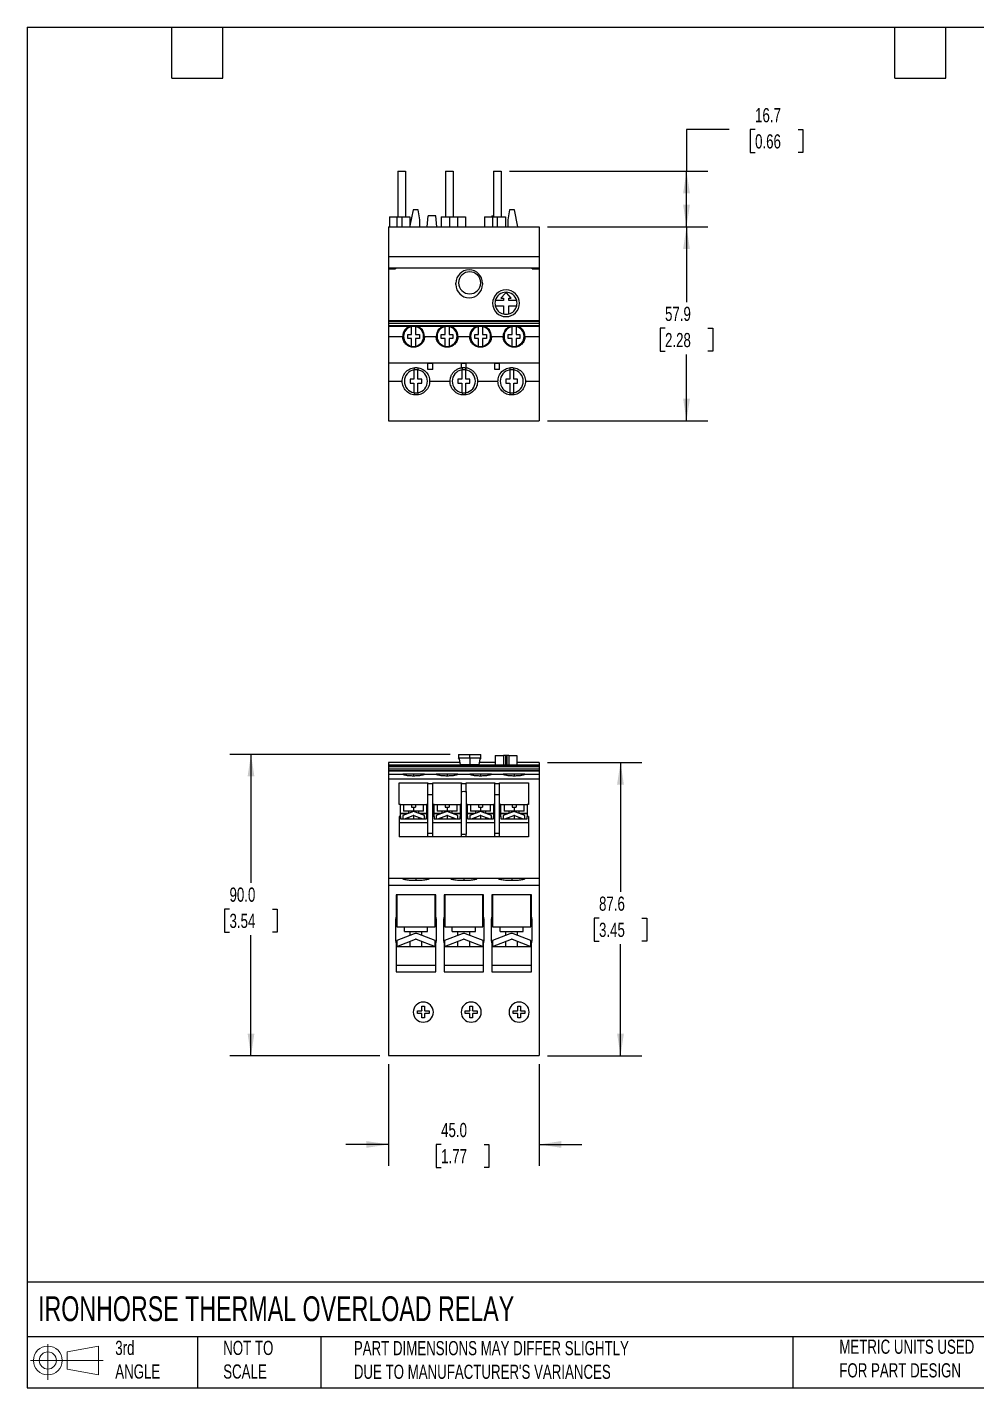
# Model space of a CAD drawing. Header units: millimetres. Extents: x 13 to 546, y 13 to 419.
# Drawn here: x 12.7 to 296.3, y 12.7 to 419.1 of the extents above; entities that cross this region are included whole.
import ezdxf

# ---------------------------------------------------------------- set-up
doc = ezdxf.new("R2010")
doc.units = ezdxf.units.MM
doc.header["$LTSCALE"] = 2
doc.linetypes.add('SLD-Solid', pattern=[0])
doc.layers.add('DIMENSIONS', color=140, linetype='SLD-Solid', lineweight=25)
doc.layers.add('TEXT', color=140, linetype='SLD-Solid', lineweight=25)
doc.layers.add('SLD-DEFPOINTS', color=7, linetype='Continuous')
doc.styles.add('SLDTEXTSTYLE0', font='TXT', dxfattribs={"width": 0.7})
doc.dimstyles.new('SLDDIMSTYLE0', dxfattribs={"dimtxt": 4.316016, "dimasz": 6.604, "dimexe": 0.18, "dimexo": 0.0625, "dimgap": 1.079004, "dimtad": 0, "dimtih": 1, "dimtoh": 1, "dimrnd": 1e-09, "dimzin": 12, "dimdsep": 46, "dimtxsty": 'SLDTEXTSTYLE0', "dimsah": 1, "dimcen": 0.09, "dimadec": 0, "dimazin": 3, "dimtfac": 1, "dimtofl": 0, "dimtmove": 0, "dimatfit": 3, "dimfxl": 1, "dimfrac": 2, "dimtolj": 1, "dimtzin": 12, "dimarcsym": 0})
doc.dimstyles.new('SLDDIMSTYLE1', dxfattribs={"dimtxt": 4.316016, "dimasz": 6.604, "dimexe": 0.18, "dimexo": 0.0625, "dimgap": 1.079004, "dimtad": 0, "dimtih": 1, "dimtoh": 1, "dimrnd": 1e-09, "dimzin": 4, "dimdsep": 46, "dimtxsty": 'SLDTEXTSTYLE0', "dimsah": 1, "dimcen": 0.09, "dimadec": 0, "dimazin": 1, "dimtfac": 1, "dimtofl": 0, "dimtmove": 0, "dimatfit": 3, "dimfxl": 1, "dimfrac": 2, "dimtolj": 1, "dimtzin": 12, "dimarcsym": 0})
doc.dimstyles.new('SLDDIMSTYLE2', dxfattribs={"dimtxt": 4.316016, "dimasz": 6.604, "dimexe": 0.18, "dimexo": 0.0625, "dimgap": 1.079004, "dimtad": 0, "dimtih": 1, "dimtoh": 1, "dimrnd": 1e-09, "dimzin": 4, "dimdsep": 46, "dimtxsty": 'SLDTEXTSTYLE0', "dimsah": 1, "dimcen": 0.09, "dimadec": 0, "dimazin": 1, "dimtfac": 1, "dimtmove": 0, "dimatfit": 3, "dimfxl": 1, "dimfrac": 2, "dimtolj": 1, "dimtzin": 12, "dimarcsym": 0})

# ---------------------------------------------------------------- blocks, each defined once
blk = doc.blocks.new('Block11')
at = {"color": 7, "linetype": 'SLD-Solid', "lineweight": 18}
for p, q in [((5.18, 10.62), (5.18, 0)), ((10.96, 8.33), (20.35, 10.06)), ((10.96, 3.19), (10.96, 8.33)), ((20.35, 10.06), (20.35, 1.46)), ((0, 5.76), (21.75, 5.76)), ((10.96, 3.19), (20.35, 1.46))]:
    blk.add_line(p, q, dxfattribs=at)
for radius in [4.3, 2.57]:
    blk.add_circle((5.18, 5.76), radius, dxfattribs=at)
blk = doc.blocks.new('Block12')
at = {"layer": 'SLD-DEFPOINTS'}
blk.add_blockref('Block11', (0, 0), dxfattribs=at)
blk = doc.blocks.new('_D')
at = {"layer": 'DIMENSIONS'}
for p, q in [((168.11, 199.5), (196.21, 199.5)), ((189.86, 199.5), (189.86, 160.83)), ((183.45, 153), (182, 153)), ((182, 153), (182, 146.14)), ((196.27, 153), (197.72, 153)), ((197.72, 153), (197.72, 146.14)), ((182, 146.14), (183.45, 146.14)), ((189.86, 111.9), (189.86, 145.17)), ((197.72, 146.14), (196.27, 146.14)), ((168.11, 111.9), (196.21, 111.9))]:
    blk.add_line(p, q, dxfattribs=at)
for points in [[(189.86, 199.5), (188.84, 192.9), (190.88, 192.9)], [(189.86, 111.9), (190.88, 118.51), (188.84, 118.51)]]:
    blk.add_solid(points, dxfattribs=at)
at = {"layer": 'DIMENSIONS', "char_height": 4.233, "attachment_point": 1, "style": 'SLDTEXTSTYLE0'}
for s, insert in [('87.6', (183.45, 159.42)), ('3.45', (183.45, 151.6))]:
    blk.add_mtext(s, dxfattribs=dict(at, insert=insert))
blk = doc.blocks.new('_D_1')
at = {"layer": 'DIMENSIONS'}
for p, q in [((138.98, 201.9), (73.17, 201.9)), ((79.52, 201.9), (79.52, 163.52)), ((73.11, 155.7), (71.66, 155.7)), ((71.66, 155.7), (71.66, 148.84)), ((85.94, 155.7), (87.38, 155.7)), ((87.38, 155.7), (87.38, 148.84)), ((71.66, 148.84), (73.11, 148.84)), ((79.52, 111.9), (79.52, 147.87)), ((87.38, 148.84), (85.94, 148.84)), ((118.03, 111.9), (73.17, 111.9))]:
    blk.add_line(p, q, dxfattribs=at)
for points in [[(79.52, 201.9), (78.51, 195.3), (80.54, 195.3)], [(79.52, 111.9), (80.54, 118.51), (78.51, 118.51)]]:
    blk.add_solid(points, dxfattribs=at)
at = {"layer": 'DIMENSIONS', "char_height": 4.233, "attachment_point": 1, "style": 'SLDTEXTSTYLE0'}
for s, insert in [('90.0', (73.11, 162.12)), ('3.54', (73.11, 154.29))]:
    blk.add_mtext(s, dxfattribs=dict(at, insert=insert))
blk = doc.blocks.new('_D_2')
at = {"layer": 'DIMENSIONS'}
for p, q in [((120.57, 109.36), (120.57, 79.03)), ((165.57, 109.36), (165.57, 79.03)), ((120.57, 85.38), (107.87, 85.38)), ((136.3, 85.38), (134.85, 85.38)), ((134.85, 85.38), (134.85, 78.52)), ((149.13, 85.38), (150.58, 85.38)), ((150.58, 85.38), (150.58, 78.52)), ((165.57, 85.38), (178.27, 85.38)), ((134.85, 78.52), (136.3, 78.52)), ((150.58, 78.52), (149.13, 78.52))]:
    blk.add_line(p, q, dxfattribs=at)
for points in [[(120.57, 85.38), (113.97, 86.4), (113.97, 84.37)], [(165.57, 85.38), (172.18, 84.37), (172.18, 86.4)]]:
    blk.add_solid(points, dxfattribs=at)
at = {"layer": 'DIMENSIONS', "char_height": 4.233, "attachment_point": 1, "style": 'SLDTEXTSTYLE0'}
for s, insert in [('45.0', (136.3, 91.81)), ('1.77', (136.3, 83.98))]:
    blk.add_mtext(s, dxfattribs=dict(at, insert=insert))
blk = doc.blocks.new('_D_6')
at = {"layer": 'DIMENSIONS'}
for p, q in [((168.11, 359.45), (215.92, 359.45)), ((209.57, 359.45), (209.57, 337)), ((203.16, 329.17), (201.71, 329.17)), ((201.71, 329.17), (201.71, 322.31)), ((215.99, 329.17), (217.44, 329.17)), ((217.44, 329.17), (217.44, 322.31)), ((201.71, 322.31), (203.16, 322.31)), ((209.57, 301.55), (209.57, 321.35)), ((217.44, 322.31), (215.99, 322.31)), ((168.11, 301.55), (215.92, 301.55))]:
    blk.add_line(p, q, dxfattribs=at)
for points in [[(209.57, 359.45), (208.56, 352.84), (210.59, 352.84)], [(209.57, 301.55), (210.59, 308.15), (208.56, 308.15)]]:
    blk.add_solid(points, dxfattribs=at)
at = {"layer": 'DIMENSIONS', "char_height": 4.233, "attachment_point": 1, "style": 'SLDTEXTSTYLE0'}
for s, insert in [('57.9', (203.16, 335.6)), ('2.28', (203.16, 327.77))]:
    blk.add_mtext(s, dxfattribs=dict(at, insert=insert))
blk = doc.blocks.new('_D_7')
at = {"layer": 'DIMENSIONS'}
for p, q in [((222.27, 388.51), (209.57, 388.51)), ((209.57, 388.51), (209.57, 376.1)), ((230.05, 388.51), (228.6, 388.51)), ((228.6, 388.51), (228.6, 381.65)), ((242.88, 388.51), (244.33, 388.51)), ((244.33, 388.51), (244.33, 381.65)), ((228.6, 381.65), (230.05, 381.65)), ((244.33, 381.65), (242.88, 381.65)), ((156.76, 376.1), (215.92, 376.1)), ((209.57, 359.45), (209.57, 376.1)), ((168.11, 359.45), (215.92, 359.45))]:
    blk.add_line(p, q, dxfattribs=at)
for points in [[(209.57, 376.1), (208.56, 369.49), (210.59, 369.49)], [(209.57, 359.45), (210.59, 366.05), (208.56, 366.05)]]:
    blk.add_solid(points, dxfattribs=at)
at = {"layer": 'DIMENSIONS', "char_height": 4.233, "attachment_point": 1, "style": 'SLDTEXTSTYLE0'}
for s, insert in [('16.7', (230.05, 394.94)), ('0.66', (230.05, 387.11))]:
    blk.add_mtext(s, dxfattribs=dict(at, insert=insert))

msp = doc.modelspace()

# ---------------------------------------------------------------- linework, layer by layer
for p, q in [((123.325, 376.098), (123.325, 362.448)), ((123.325, 376.098), (125.625, 376.098)), ((125.625, 376.098), (125.625, 362.448)), ((137.625, 376.098), (137.625, 362.448)), ((137.625, 376.098), (139.925, 376.098)), ((139.925, 376.098), (139.925, 362.448)), ((151.925, 376.098), (151.925, 362.448)), ((151.925, 376.098), (154.225, 376.098)), ((154.225, 376.098), (154.225, 362.448)), ((120.875, 362.448), (120.875, 359.448)), ((120.875, 362.448), (123.025, 362.448)), ((123.025, 362.448), (124.525, 362.448)), ((123.025, 362.448), (123.025, 359.448)), ((124.525, 362.448), (126.975, 362.448)), ((124.525, 362.448), (124.525, 359.448)), ((127.975, 364.548), (126.975, 359.748)), ((126.975, 362.448), (126.975, 359.448)), ((129.445, 364.548), (127.975, 364.548)), ((129.975, 361.548), (129.445, 364.548)), ((132.094, 359.448), (132.475, 362.748)), ((134.675, 362.748), (132.475, 362.748)), ((135.055, 359.448), (134.675, 362.748)), ((136.325, 362.448), (136.325, 359.448)), ((136.325, 362.448), (138.775, 362.448)), ((138.775, 362.448), (141.175, 362.448)), ((138.775, 362.448), (138.775, 359.448)), ((141.175, 362.448), (143.625, 362.448)), ((141.175, 362.448), (141.175, 359.448)), ((143.625, 362.448), (143.625, 359.448)), ((149.225, 362.448), (149.225, 359.448)), ((149.225, 362.448), (151.675, 362.448)), ((151.475, 362.748), (151.44, 362.448)), ((151.475, 362.748), (151.925, 362.748)), ((151.675, 362.448), (153.075, 362.448)), ((151.675, 362.448), (151.675, 359.448)), ((153.075, 362.448), (155.525, 362.448)), ((153.075, 362.448), (153.075, 359.448)), ((155.525, 362.448), (155.525, 359.448)), ((156.675, 364.548), (156.175, 361.548)), ((158.175, 364.548), (156.675, 364.548)), ((159.237, 359.448), (158.175, 364.548)), ((120.575, 359.448), (165.575, 359.448)), ((120.575, 359.448), (120.575, 350.64)), ((129.975, 359.448), (129.975, 361.548)), ((156.175, 361.548), (156.175, 359.448)), ((165.575, 359.448), (165.575, 350.64)), ((120.575, 350.64), (165.575, 350.64)), ((120.575, 350.64), (120.575, 347.198)), ((165.575, 350.64), (165.575, 347.198)), ((120.575, 347.198), (122.675, 347.198)), ((120.575, 347.198), (120.575, 346.948)), ((120.575, 346.948), (122.675, 346.948)), ((120.575, 346.948), (120.575, 331.45)), ((122.675, 347.271), (163.475, 347.271)), ((122.675, 347.271), (122.675, 346.948)), ((163.475, 346.948), (163.475, 347.271)), ((163.475, 347.198), (165.575, 347.198)), ((163.475, 346.948), (165.575, 346.948)), ((165.575, 347.198), (165.575, 346.948)), ((165.575, 346.948), (165.575, 331.45)), ((140.675, 342.248), (140.675, 342.648)), ((148.675, 342.648), (148.675, 342.248)), ((154.875, 337.448), (152.473, 337.448)), ((155.475, 339.648), (154.175, 338.148)), ((154.175, 338.148), (154.875, 338.148)), ((154.875, 338.148), (154.875, 337.448)), ((155.875, 339.648), (155.475, 339.648)), ((157.175, 338.148), (155.875, 339.648)), ((156.475, 337.448), (156.475, 338.148)), ((156.475, 338.148), (157.175, 338.148)), ((158.876, 337.448), (156.475, 337.448)), ((152.473, 335.848), (154.875, 335.848)), ((154.875, 335.848), (154.875, 333.447)), ((156.475, 335.848), (158.876, 335.848)), ((156.475, 333.447), (156.475, 335.848)), ((120.575, 331.45), (165.575, 331.45)), ((120.575, 331.45), (120.575, 331.3)), ((120.575, 331.3), (165.575, 331.3)), ((120.575, 331.3), (120.575, 330.698)), ((120.575, 330.698), (165.575, 330.698)), ((120.575, 330.698), (120.575, 330.015)), ((120.575, 330.015), (165.575, 330.015)), ((120.575, 330.015), (120.575, 329.915)), ((120.575, 329.915), (165.575, 329.915)), ((120.575, 329.915), (120.575, 329.848)), ((120.575, 329.848), (165.575, 329.848)), ((120.575, 329.848), (120.575, 326.748)), ((127.475, 327.348), (127.475, 329.688)), ((127.517, 329.848), (127.517, 329.696)), ((128.632, 329.848), (128.632, 329.696)), ((128.675, 329.688), (128.675, 327.348)), ((137.475, 327.348), (137.475, 329.688)), ((137.517, 329.848), (137.517, 329.696)), ((138.632, 329.848), (138.632, 329.696)), ((138.675, 329.688), (138.675, 327.348)), ((147.475, 327.348), (147.475, 329.688)), ((147.517, 329.848), (147.517, 329.696)), ((148.632, 329.848), (148.632, 329.696)), ((148.675, 329.688), (148.675, 327.348)), ((157.475, 327.348), (157.475, 329.688)), ((157.517, 329.848), (157.517, 329.696)), ((158.632, 329.848), (158.632, 329.696)), ((158.675, 329.688), (158.675, 327.348)), ((165.575, 331.45), (165.575, 331.3)), ((165.575, 331.3), (165.575, 330.698)), ((165.575, 330.698), (165.575, 330.015)), ((165.575, 330.015), (165.575, 329.915)), ((165.575, 329.915), (165.575, 329.848)), ((165.575, 329.848), (165.575, 326.748)), ((120.575, 326.748), (124.825, 326.748)), ((120.575, 326.748), (120.575, 318.848)), ((126.325, 326.148), (126.325, 327.348)), ((126.325, 327.348), (127.475, 327.348)), ((127.475, 326.148), (126.325, 326.148)), ((127.475, 323.809), (127.475, 326.148)), ((128.675, 327.348), (129.825, 327.348)), ((128.675, 326.148), (128.675, 323.809)), ((129.825, 326.148), (128.675, 326.148)), ((129.825, 327.348), (129.825, 326.148)), ((131.325, 326.748), (134.825, 326.748)), ((136.325, 326.148), (136.325, 327.348)), ((136.325, 327.348), (137.475, 327.348)), ((137.475, 326.148), (136.325, 326.148)), ((137.475, 323.809), (137.475, 326.148)), ((138.675, 327.348), (139.825, 327.348)), ((138.675, 326.148), (138.675, 323.809)), ((139.825, 326.148), (138.675, 326.148)), ((139.825, 327.348), (139.825, 326.148)), ((141.325, 326.748), (144.825, 326.748)), ((146.325, 326.148), (146.325, 327.348)), ((146.325, 327.348), (147.475, 327.348)), ((147.475, 326.148), (146.325, 326.148)), ((147.475, 323.809), (147.475, 326.148)), ((148.675, 327.348), (149.825, 327.348)), ((148.675, 326.148), (148.675, 323.809)), ((149.825, 326.148), (148.675, 326.148)), ((149.825, 327.348), (149.825, 326.148)), ((151.325, 326.748), (154.825, 326.748)), ((156.325, 326.148), (156.325, 327.348)), ((156.325, 327.348), (157.475, 327.348)), ((157.475, 326.148), (156.325, 326.148)), ((157.475, 323.809), (157.475, 326.148)), ((158.675, 327.348), (159.825, 327.348)), ((158.675, 326.148), (158.675, 323.809)), ((159.825, 326.148), (158.675, 326.148)), ((159.825, 327.348), (159.825, 326.148)), ((161.325, 326.748), (165.575, 326.748)), ((165.575, 326.748), (165.575, 318.848)), ((127.517, 323.801), (127.517, 323.576)), ((128.632, 323.801), (128.632, 323.559)), ((137.517, 323.801), (137.517, 323.576)), ((138.632, 323.801), (138.632, 323.559)), ((147.517, 323.801), (147.517, 323.576)), ((148.632, 323.801), (148.632, 323.559)), ((157.517, 323.801), (157.517, 323.576)), ((158.632, 323.801), (158.632, 323.559)), ((120.575, 318.848), (165.575, 318.848)), ((120.575, 318.848), (120.575, 313.348)), ((128.239, 317.39), (128.239, 316.757)), ((129.311, 317.393), (129.311, 316.757)), ((132.375, 318.682), (132.375, 318.848)), ((133.775, 318.682), (132.375, 318.682)), ((132.375, 316.848), (132.375, 318.682)), ((133.775, 318.682), (133.775, 318.848)), ((133.775, 316.848), (133.775, 318.682)), ((142.375, 318.682), (142.375, 318.848)), ((143.775, 318.682), (142.375, 318.682)), ((142.375, 317.388), (142.375, 318.682)), ((142.539, 317.39), (142.539, 316.757)), ((143.611, 317.393), (143.611, 316.757)), ((143.775, 318.682), (143.775, 318.848)), ((143.775, 317.388), (143.775, 318.682)), ((152.375, 318.682), (152.375, 318.848)), ((153.775, 318.682), (152.375, 318.682)), ((152.375, 316.848), (152.375, 318.682)), ((153.775, 318.682), (153.775, 318.848)), ((153.775, 316.848), (153.775, 318.682)), ((156.839, 317.39), (156.839, 316.757)), ((157.911, 317.393), (157.911, 316.757)), ((165.575, 318.848), (165.575, 313.348)), ((120.575, 313.348), (124.675, 313.348)), ((120.575, 313.348), (120.575, 301.548)), ((128.175, 313.948), (127.025, 313.948)), ((127.025, 313.948), (127.025, 312.748)), ((128.175, 316.746), (128.175, 313.948)), ((129.375, 313.948), (129.375, 316.746)), ((130.525, 313.948), (129.375, 313.948)), ((130.525, 312.748), (130.525, 313.948)), ((133.775, 316.848), (132.375, 316.848)), ((132.875, 313.348), (138.975, 313.348)), ((142.475, 313.948), (141.325, 313.948)), ((141.325, 313.948), (141.325, 312.748)), ((142.475, 316.746), (142.475, 313.948)), ((143.675, 313.948), (143.675, 316.746)), ((144.825, 313.948), (143.675, 313.948)), ((144.825, 312.748), (144.825, 313.948)), ((147.175, 313.348), (153.275, 313.348)), ((153.775, 316.848), (152.375, 316.848)), ((156.775, 313.948), (155.625, 313.948)), ((155.625, 313.948), (155.625, 312.748)), ((156.775, 316.746), (156.775, 313.948)), ((157.975, 313.948), (157.975, 316.746)), ((159.125, 313.948), (157.975, 313.948)), ((159.125, 312.748), (159.125, 313.948)), ((161.475, 313.348), (165.575, 313.348)), ((165.575, 313.348), (165.575, 301.548)), ((127.025, 312.748), (128.175, 312.748)), ((128.175, 312.748), (128.175, 309.951)), ((128.239, 309.94), (128.239, 309.304)), ((129.311, 309.94), (129.311, 309.306)), ((129.375, 312.748), (130.525, 312.748)), ((129.375, 309.951), (129.375, 312.748)), ((141.325, 312.748), (142.475, 312.748)), ((142.475, 312.748), (142.475, 309.951)), ((142.539, 309.94), (142.539, 309.304)), ((143.611, 309.94), (143.611, 309.306)), ((143.675, 312.748), (144.825, 312.748)), ((143.675, 309.951), (143.675, 312.748)), ((155.625, 312.748), (156.775, 312.748)), ((156.775, 312.748), (156.775, 309.951)), ((156.839, 309.94), (156.839, 309.304)), ((157.911, 309.94), (157.911, 309.306)), ((157.975, 312.748), (159.125, 312.748)), ((157.975, 309.951), (157.975, 312.748)), ((120.575, 301.548), (165.575, 301.548)), ((142.006, 199.505), (120.575, 199.505)), ((120.575, 199.505), (120.575, 198.71)), ((141.525, 201.905), (141.525, 200.886)), ((141.525, 201.905), (144.825, 201.905)), ((141.525, 200.886), (144.825, 200.886)), ((144.825, 200.886), (144.825, 201.905)), ((144.825, 201.905), (148.125, 201.905)), ((144.825, 200.886), (144.825, 198.903)), ((144.825, 200.886), (148.125, 200.886)), ((152.473, 199.505), (147.643, 199.505)), ((148.125, 200.886), (148.125, 201.905)), ((152.473, 201.605), (152.473, 198.71)), ((152.473, 201.605), (154.875, 201.605)), ((154.875, 201.605), (154.875, 198.71)), ((155.475, 201.605), (154.875, 201.605)), ((155.475, 201.605), (155.475, 198.71)), ((155.875, 201.605), (155.475, 201.605)), ((155.875, 201.605), (155.875, 198.71)), ((156.475, 201.605), (155.875, 201.605)), ((156.475, 201.605), (156.475, 198.71)), ((156.475, 201.605), (158.876, 201.605)), ((158.876, 201.605), (158.876, 198.71)), ((165.575, 199.505), (158.876, 199.505)), ((165.575, 199.505), (165.575, 198.71)), ((165.575, 198.71), (120.575, 198.71)), ((120.575, 198.71), (120.575, 198.46)), ((120.575, 198.46), (165.575, 198.46)), ((120.575, 198.46), (120.575, 198.286)), ((120.575, 198.286), (120.575, 197.603)), ((120.575, 198.286), (165.575, 198.286)), ((120.575, 197.603), (165.575, 197.603)), ((120.575, 197.603), (120.575, 197.055)), ((120.575, 197.055), (165.575, 197.055)), ((120.575, 197.055), (120.575, 197.005)), ((120.575, 197.005), (165.575, 197.005)), ((120.575, 197.005), (120.575, 196.005)), ((120.575, 196.005), (124.825, 196.005)), ((120.575, 196.005), (120.575, 194.612)), ((128.075, 196.005), (124.825, 196.005)), ((131.325, 196.005), (128.075, 196.005)), ((128.075, 196.005), (128.075, 195.432)), ((131.325, 196.005), (134.825, 196.005)), ((138.075, 196.005), (134.825, 196.005)), ((141.325, 196.005), (138.075, 196.005)), ((138.075, 196.005), (138.075, 195.432)), ((141.325, 196.005), (144.825, 196.005)), ((141.599, 197.055), (141.572, 197.005)), ((142.052, 198.903), (142.047, 198.71)), ((142.052, 198.903), (144.825, 198.903)), ((144.825, 198.903), (144.825, 198.71)), ((144.825, 198.903), (147.598, 198.903)), ((144.825, 197.055), (144.825, 197.005)), ((148.075, 196.005), (144.825, 196.005)), ((147.602, 198.71), (147.598, 198.903)), ((148.077, 197.005), (148.05, 197.055)), ((151.325, 196.005), (148.075, 196.005)), ((148.075, 196.005), (148.075, 195.432)), ((151.325, 196.005), (154.825, 196.005)), ((152.375, 197.055), (152.375, 197.005)), ((158.075, 196.005), (154.825, 196.005)), ((155.675, 197.055), (155.675, 197.005)), ((161.325, 196.005), (158.075, 196.005)), ((158.075, 196.005), (158.075, 195.432)), ((158.975, 197.005), (158.975, 197.055)), ((161.325, 196.005), (165.575, 196.005)), ((165.575, 198.71), (165.575, 198.46)), ((165.575, 198.46), (165.575, 198.286)), ((165.575, 198.286), (165.575, 197.603)), ((165.575, 197.603), (165.575, 197.055)), ((165.575, 197.055), (165.575, 197.005)), ((165.575, 197.005), (165.575, 196.005)), ((165.575, 196.005), (165.575, 194.612)), ((120.575, 194.612), (165.575, 194.612)), ((120.575, 194.612), (120.575, 164.905)), ((123.775, 193.405), (132.375, 193.405)), ((123.775, 186.905), (123.775, 193.405)), ((132.375, 193.405), (132.375, 193.105)), ((133.775, 193.105), (132.375, 193.105)), ((132.375, 189.805), (132.375, 193.105)), ((133.775, 193.405), (142.375, 193.405)), ((133.775, 193.105), (133.775, 193.405)), ((133.775, 189.805), (133.775, 193.105)), ((142.375, 193.405), (142.375, 193.105)), ((143.775, 193.105), (142.375, 193.105)), ((142.375, 190.777), (142.375, 193.105)), ((143.775, 193.405), (152.375, 193.405)), ((143.775, 193.105), (143.775, 193.405)), ((143.775, 190.777), (143.775, 193.105)), ((152.375, 193.405), (152.375, 193.105)), ((153.775, 193.105), (152.375, 193.105)), ((152.375, 189.805), (152.375, 193.105)), ((153.775, 193.405), (162.375, 193.405)), ((153.775, 193.105), (153.775, 193.405)), ((153.775, 189.805), (153.775, 193.105)), ((162.375, 193.405), (162.375, 186.905)), ((165.575, 194.612), (165.575, 164.905)), ((133.775, 189.805), (132.375, 189.805)), ((132.375, 178.305), (132.375, 189.805)), ((133.775, 178.305), (133.775, 189.805)), ((142.375, 178.035), (142.375, 190.777)), ((143.775, 190.777), (143.775, 178.035)), ((153.775, 189.805), (152.375, 189.805)), ((152.375, 178.305), (152.375, 189.805)), ((153.775, 178.305), (153.775, 189.805)), ((124.175, 186.905), (123.775, 186.905)), ((124.175, 183.367), (123.775, 183.367)), ((123.775, 183.367), (123.775, 177.305)), ((124.175, 183.367), (124.175, 186.905)), ((124.175, 186.905), (131.975, 186.905)), ((126.325, 184.205), (124.175, 184.205)), ((126.075, 184.105), (124.175, 184.105)), ((124.175, 183.367), (124.175, 182.605)), ((127.517, 184.682), (124.825, 183.605)), ((124.825, 183.605), (124.825, 182.605)), ((125.075, 186.905), (125.075, 184.905)), ((128.075, 184.905), (125.075, 184.905)), ((125.325, 182.605), (127.963, 183.66)), ((126.525, 184.905), (126.525, 184.285)), ((126.525, 183.085), (126.525, 182.605)), ((127.475, 186.905), (127.475, 186.105)), ((127.475, 186.105), (128.075, 186.105)), ((128.075, 186.105), (128.075, 184.905)), ((128.075, 186.105), (128.675, 186.105)), ((131.075, 184.905), (128.075, 184.905)), ((128.075, 184.905), (128.075, 184.789)), ((128.075, 183.682), (128.075, 182.605)), ((128.186, 183.66), (130.825, 182.605)), ((131.325, 183.605), (128.632, 184.682)), ((128.675, 186.905), (128.675, 186.105)), ((129.625, 184.285), (129.625, 184.905)), ((129.625, 182.605), (129.625, 183.085)), ((131.975, 184.205), (129.825, 184.205)), ((131.975, 184.105), (130.075, 184.105)), ((131.075, 184.905), (131.075, 186.905)), ((131.325, 182.605), (131.325, 183.605)), ((131.975, 186.905), (131.975, 183.367)), ((132.375, 186.905), (131.975, 186.905)), ((132.375, 183.367), (131.975, 183.367)), ((131.975, 182.605), (131.975, 183.367)), ((134.175, 186.905), (133.775, 186.905)), ((134.175, 183.367), (133.775, 183.367)), ((134.175, 183.367), (134.175, 186.905)), ((134.175, 186.905), (141.975, 186.905)), ((136.325, 184.205), (134.175, 184.205)), ((136.075, 184.105), (134.175, 184.105)), ((134.175, 183.367), (134.175, 182.605)), ((137.517, 184.682), (134.825, 183.605)), ((134.825, 183.605), (134.825, 182.605)), ((135.075, 186.905), (135.075, 184.905)), ((138.075, 184.905), (135.075, 184.905)), ((135.325, 182.605), (137.963, 183.66)), ((136.525, 184.905), (136.525, 184.285)), ((136.525, 183.085), (136.525, 182.605)), ((137.475, 186.905), (137.475, 186.105)), ((137.475, 186.105), (138.075, 186.105)), ((138.075, 186.105), (138.075, 184.905)), ((138.075, 186.105), (138.675, 186.105)), ((141.075, 184.905), (138.075, 184.905)), ((138.075, 184.905), (138.075, 184.789)), ((138.075, 183.682), (138.075, 182.605)), ((138.186, 183.66), (140.825, 182.605)), ((141.325, 183.605), (138.632, 184.682)), ((138.675, 186.905), (138.675, 186.105)), ((139.625, 184.285), (139.625, 184.905)), ((139.625, 182.605), (139.625, 183.085)), ((141.975, 184.205), (139.825, 184.205)), ((141.975, 184.105), (140.075, 184.105)), ((141.075, 184.905), (141.075, 186.905)), ((141.325, 182.605), (141.325, 183.605)), ((141.975, 186.905), (141.975, 183.367)), ((142.375, 186.905), (141.975, 186.905)), ((142.375, 183.367), (141.975, 183.367)), ((141.975, 182.605), (141.975, 183.367)), ((144.175, 186.905), (143.775, 186.905)), ((144.175, 183.367), (143.775, 183.367)), ((144.175, 183.367), (144.175, 186.905)), ((144.175, 186.905), (151.975, 186.905)), ((146.325, 184.205), (144.175, 184.205)), ((146.075, 184.105), (144.175, 184.105)), ((144.175, 183.367), (144.175, 182.605)), ((147.517, 184.682), (144.825, 183.605)), ((144.825, 183.605), (144.825, 182.605)), ((145.075, 186.905), (145.075, 184.905)), ((148.075, 184.905), (145.075, 184.905)), ((145.325, 182.605), (147.963, 183.66)), ((146.525, 184.905), (146.525, 184.285)), ((146.525, 183.085), (146.525, 182.605)), ((147.475, 186.905), (147.475, 186.105)), ((147.475, 186.105), (148.075, 186.105)), ((148.075, 186.105), (148.075, 184.905)), ((148.075, 186.105), (148.675, 186.105)), ((151.075, 184.905), (148.075, 184.905)), ((148.075, 184.905), (148.075, 184.789)), ((148.075, 183.682), (148.075, 182.605)), ((148.186, 183.66), (150.825, 182.605)), ((151.325, 183.605), (148.632, 184.682)), ((148.675, 186.905), (148.675, 186.105)), ((149.625, 184.285), (149.625, 184.905)), ((149.625, 182.605), (149.625, 183.085)), ((151.975, 184.205), (149.825, 184.205)), ((151.975, 184.105), (150.075, 184.105)), ((151.075, 184.905), (151.075, 186.905)), ((151.325, 182.605), (151.325, 183.605)), ((152.375, 186.905), (151.975, 186.905)), ((151.975, 186.905), (151.975, 183.367)), ((152.375, 183.367), (151.975, 183.367)), ((151.975, 182.605), (151.975, 183.367)), ((154.175, 186.905), (153.775, 186.905)), ((154.175, 183.367), (153.775, 183.367)), ((154.175, 183.367), (154.175, 186.905)), ((154.175, 186.905), (161.975, 186.905)), ((156.325, 184.205), (154.175, 184.205)), ((156.075, 184.105), (154.175, 184.105)), ((154.175, 183.367), (154.175, 182.605)), ((157.517, 184.682), (154.825, 183.605)), ((154.825, 183.605), (154.825, 182.605)), ((155.075, 186.905), (155.075, 184.905)), ((158.075, 184.905), (155.075, 184.905)), ((155.325, 182.605), (157.963, 183.66)), ((156.525, 184.905), (156.525, 184.285)), ((156.525, 183.085), (156.525, 182.605)), ((157.475, 186.905), (157.475, 186.105)), ((157.475, 186.105), (158.075, 186.105)), ((158.075, 186.105), (158.075, 184.905)), ((158.075, 186.105), (158.675, 186.105)), ((161.075, 184.905), (158.075, 184.905)), ((158.075, 184.905), (158.075, 184.789)), ((158.075, 183.682), (158.075, 182.605)), ((158.186, 183.66), (160.825, 182.605)), ((161.325, 183.605), (158.632, 184.682)), ((158.675, 186.905), (158.675, 186.105)), ((159.625, 184.285), (159.625, 184.905)), ((159.625, 182.605), (159.625, 183.085)), ((161.975, 184.205), (159.825, 184.205)), ((161.975, 184.105), (160.075, 184.105)), ((161.075, 184.905), (161.075, 186.905)), ((161.325, 182.605), (161.325, 183.605)), ((161.975, 186.905), (161.975, 183.367)), ((162.375, 186.905), (161.975, 186.905)), ((162.375, 183.367), (161.975, 183.367)), ((161.975, 182.605), (161.975, 183.367)), ((162.375, 183.367), (162.375, 177.305)), ((132.375, 181.405), (123.775, 181.405)), ((124.175, 182.605), (131.975, 182.605)), ((142.375, 181.405), (133.775, 181.405)), ((134.175, 182.605), (141.975, 182.605)), ((152.375, 181.405), (143.775, 181.405)), ((144.175, 182.605), (151.975, 182.605)), ((162.375, 181.405), (153.775, 181.405)), ((154.175, 182.605), (161.975, 182.605)), ((132.375, 177.305), (123.775, 177.305)), ((133.775, 178.305), (132.375, 178.305)), ((132.375, 177.305), (132.375, 178.305)), ((133.775, 177.305), (132.375, 177.305)), ((133.775, 177.305), (133.775, 178.305)), ((142.375, 177.305), (133.775, 177.305)), ((142.375, 177.305), (142.375, 178.035)), ((143.775, 177.305), (142.375, 177.305)), ((143.775, 177.305), (143.775, 178.035)), ((152.375, 177.305), (143.775, 177.305)), ((153.775, 178.305), (152.375, 178.305)), ((152.375, 177.305), (152.375, 178.305)), ((153.775, 177.305), (152.375, 177.305)), ((153.775, 177.305), (153.775, 178.305)), ((162.375, 177.305), (153.775, 177.305)), ((120.575, 164.905), (120.575, 162.824)), ((120.575, 164.905), (124.675, 164.905)), ((120.575, 164.905), (165.575, 164.905)), ((120.575, 164.905), (120.575, 164.905)), ((120.575, 162.824), (165.575, 162.824)), ((120.575, 162.824), (120.575, 111.905)), ((128.775, 164.905), (128.775, 164.182)), ((132.875, 164.905), (138.975, 164.905)), ((143.075, 164.905), (143.075, 164.182)), ((147.175, 164.905), (153.275, 164.905)), ((157.375, 164.905), (157.375, 164.182)), ((161.475, 164.905), (165.575, 164.905)), ((165.575, 164.905), (165.575, 162.824)), ((165.575, 164.905), (165.575, 164.905)), ((165.575, 162.824), (165.575, 111.905)), ((134.675, 159.905), (122.875, 159.905)), ((122.875, 159.905), (122.875, 153.605)), ((123.075, 159.905), (123.075, 150.405)), ((134.475, 150.405), (134.475, 159.905)), ((134.675, 153.605), (134.675, 159.905)), ((148.975, 159.905), (137.175, 159.905)), ((137.175, 159.905), (137.175, 153.605)), ((137.375, 159.905), (137.375, 150.405)), ((148.775, 150.405), (148.775, 159.905)), ((148.975, 153.605), (148.975, 159.905)), ((163.275, 159.905), (151.475, 159.905)), ((151.475, 159.905), (151.475, 153.605)), ((151.675, 159.905), (151.675, 150.405)), ((163.075, 150.405), (163.075, 159.905)), ((163.275, 153.605), (163.275, 159.905)), ((122.875, 153.605), (122.675, 152.605)), ((122.675, 152.605), (122.675, 146.305)), ((123.075, 150.405), (134.475, 150.405)), ((125.325, 149.005), (125.325, 150.405)), ((132.225, 149.005), (132.225, 150.405)), ((134.875, 152.605), (134.675, 153.605)), ((134.875, 146.305), (134.875, 152.605)), ((137.175, 153.605), (136.975, 152.605)), ((136.975, 152.605), (136.975, 146.305)), ((137.375, 150.405), (148.775, 150.405)), ((139.625, 149.005), (139.625, 150.405)), ((146.525, 149.005), (146.525, 150.405)), ((149.175, 152.605), (148.975, 153.605)), ((149.175, 146.305), (149.175, 152.605)), ((151.475, 153.605), (151.275, 152.605)), ((151.275, 152.605), (151.275, 146.305)), ((151.675, 150.405), (163.075, 150.405)), ((153.925, 149.005), (153.925, 150.405)), ((160.825, 149.005), (160.825, 150.405)), ((163.475, 152.605), (163.275, 153.605)), ((163.475, 146.305), (163.475, 152.605)), ((122.675, 146.305), (122.875, 145.305)), ((128.239, 148.3), (123.025, 146.305)), ((123.025, 144.505), (128.667, 146.664)), ((123.025, 146.305), (123.025, 144.505)), ((125.325, 149.005), (132.225, 149.005)), ((127.025, 147.835), (127.025, 149.005)), ((128.882, 146.664), (134.525, 144.505)), ((134.525, 146.305), (129.311, 148.3)), ((130.525, 147.835), (130.525, 149.005)), ((134.525, 144.505), (134.525, 146.305)), ((134.675, 145.305), (134.875, 146.305)), ((136.975, 146.305), (137.175, 145.305)), ((142.539, 148.3), (137.325, 146.305)), ((137.325, 144.505), (142.967, 146.664)), ((137.325, 146.305), (137.325, 144.505)), ((139.625, 149.005), (146.525, 149.005)), ((141.325, 147.835), (141.325, 149.005)), ((143.182, 146.664), (148.825, 144.505)), ((148.825, 146.305), (143.611, 148.3)), ((144.825, 147.835), (144.825, 149.005)), ((148.825, 144.505), (148.825, 146.305)), ((148.975, 145.305), (149.175, 146.305)), ((151.275, 146.305), (151.475, 145.305)), ((156.839, 148.3), (151.625, 146.305)), ((151.625, 144.505), (157.267, 146.664)), ((151.625, 146.305), (151.625, 144.505)), ((153.925, 149.005), (160.825, 149.005)), ((155.625, 147.835), (155.625, 149.005)), ((157.482, 146.664), (163.125, 144.505)), ((163.125, 146.305), (157.911, 148.3)), ((159.125, 147.835), (159.125, 149.005)), ((163.125, 144.505), (163.125, 146.305)), ((163.275, 145.305), (163.475, 146.305)), ((122.875, 145.305), (122.875, 136.905)), ((122.875, 144.505), (134.675, 144.505)), ((127.025, 144.505), (127.025, 146.035)), ((130.525, 144.505), (130.525, 146.035)), ((134.675, 136.905), (134.675, 145.305)), ((137.175, 145.305), (137.175, 136.905)), ((137.175, 144.505), (148.975, 144.505)), ((141.325, 144.505), (141.325, 146.035)), ((144.825, 144.505), (144.825, 146.035)), ((148.975, 136.905), (148.975, 145.305)), ((151.475, 145.305), (151.475, 136.905)), ((151.475, 144.505), (163.275, 144.505)), ((155.625, 144.505), (155.625, 146.035)), ((159.125, 144.505), (159.125, 146.035)), ((163.275, 136.905), (163.275, 145.305)), ((122.875, 138.905), (134.675, 138.905)), ((137.175, 138.905), (148.975, 138.905)), ((151.475, 138.905), (163.275, 138.905)), ((122.875, 136.905), (134.675, 136.905)), ((137.175, 136.905), (148.975, 136.905)), ((151.475, 136.905), (163.275, 136.905)), ((130.575, 126.655), (131.375, 126.655)), ((130.575, 125.352), (130.575, 126.655)), ((131.375, 126.655), (131.375, 125.352)), ((144.875, 126.655), (145.675, 126.655)), ((144.875, 125.352), (144.875, 126.655)), ((145.675, 126.655), (145.675, 125.352)), ((159.175, 126.655), (159.975, 126.655)), ((159.175, 125.352), (159.175, 126.655)), ((159.975, 126.655), (159.975, 125.352)), ((129.225, 125.305), (130.527, 125.305)), ((129.225, 124.505), (129.225, 125.305)), ((130.527, 124.505), (129.225, 124.505)), ((130.575, 123.155), (130.575, 124.458)), ((131.375, 123.155), (130.575, 123.155)), ((131.375, 124.458), (131.375, 123.155)), ((131.422, 125.305), (132.725, 125.305)), ((132.725, 124.505), (131.422, 124.505)), ((132.725, 125.305), (132.725, 124.505)), ((143.525, 125.305), (144.827, 125.305)), ((143.525, 124.505), (143.525, 125.305)), ((144.827, 124.505), (143.525, 124.505)), ((144.875, 123.155), (144.875, 124.458)), ((145.675, 123.155), (144.875, 123.155)), ((145.675, 124.458), (145.675, 123.155)), ((145.722, 125.305), (147.025, 125.305)), ((147.025, 124.505), (145.722, 124.505)), ((147.025, 125.305), (147.025, 124.505)), ((157.825, 125.305), (159.127, 125.305)), ((157.825, 124.505), (157.825, 125.305)), ((159.127, 124.505), (157.825, 124.505)), ((159.175, 123.155), (159.175, 124.458)), ((159.975, 123.155), (159.175, 123.155)), ((159.975, 124.458), (159.975, 123.155)), ((160.022, 125.305), (161.325, 125.305)), ((161.325, 124.505), (160.022, 124.505)), ((161.325, 125.305), (161.325, 124.505)), ((120.575, 111.905), (165.575, 111.905))]:
    msp.add_line(p, q)
for centre, radius, start, end in [((144.675, 342.648), 4, 0, 180), ((144.825, 342.748), 3.3, 90, 270), ((144.825, 342.748), 3.3, 270, 90), ((144.675, 342.248), 4, 180, 270), ((144.675, 342.248), 4, 270, 0), ((155.675, 336.648), 4, 90, 270), ((155.675, 336.648), 3.3, 165.97033, 194.02967), ((155.675, 336.648), 3.3, 90, 165.97033), ((155.675, 336.648), 4, 270, 90), ((155.675, 336.648), 3.3, 14.02967, 90), ((155.675, 336.648), 3.3, 345.97033, 14.02967), ((155.675, 336.648), 3.3, 194.02967, 255.97033), ((155.675, 336.648), 3.3, 255.97033, 270), ((155.675, 336.648), 3.3, 270, 284.02967), ((155.675, 336.648), 3.3, 284.02967, 345.97033), ((128.075, 326.748), 3.25, 107.47537, 180.00001), ((128.075, 326.748), 3, 101.53696, 258.46304), ((128.075, 326.748), 3, 90, 101.53696), ((128.075, 326.748), 3, 78.46304, 90), ((128.075, 326.748), 3, 281.53696, 78.46304), ((128.075, 326.748), 3.25, 359.99999, 72.52463), ((138.075, 326.748), 3.25, 107.47537, 180.00001), ((138.075, 326.748), 3, 101.53696, 258.46304), ((138.075, 326.748), 3, 90, 101.53696), ((138.075, 326.748), 3, 78.46304, 90), ((138.075, 326.748), 3, 281.53696, 78.46304), ((138.075, 326.748), 3.25, 359.99999, 72.52463), ((148.075, 326.748), 3.25, 107.47537, 180.00001), ((148.075, 326.748), 3, 101.53696, 258.46304), ((148.075, 326.748), 3, 90, 101.53696), ((148.075, 326.748), 3, 78.46304, 90), ((148.075, 326.748), 3, 281.53696, 78.46304), ((148.075, 326.748), 3.25, 359.99999, 72.52463), ((158.075, 326.748), 3.25, 107.47537, 180.00001), ((158.075, 326.748), 3, 101.53696, 258.46304), ((158.075, 326.748), 3, 90, 101.53696), ((158.075, 326.748), 3, 78.46304, 90), ((158.075, 326.748), 3, 281.53696, 78.46304), ((158.075, 326.748), 3.25, 359.99999, 72.52463), ((128.075, 326.748), 3, 258.46304, 270), ((128.075, 326.748), 3, 270, 281.53696), ((138.075, 326.748), 3, 258.46304, 270), ((138.075, 326.748), 3, 270, 281.53696), ((148.075, 326.748), 3, 258.46304, 270), ((148.075, 326.748), 3, 270, 281.53696), ((158.075, 326.748), 3, 258.46304, 270), ((158.075, 326.748), 3, 270, 281.53696), ((128.775, 313.348), 3.45, 100.01541, 180), ((128.775, 313.348), 3.45, 180, 259.98459), ((128.775, 313.348), 3.45, 79.98459, 100.01541), ((128.775, 313.348), 3.45, 0, 79.98459), ((128.775, 313.348), 3.45, 280.01541, 0), ((143.075, 313.348), 3.45, 100.01541, 180), ((143.075, 313.348), 3.45, 180, 259.98459), ((143.075, 313.348), 3.45, 79.98459, 100.01541), ((143.075, 313.348), 3.45, 0, 79.98459), ((143.075, 313.348), 3.45, 280.01541, 0), ((157.375, 313.348), 3.45, 100.01541, 180), ((157.375, 313.348), 3.45, 180, 259.98459), ((157.375, 313.348), 3.45, 79.98459, 100.01541), ((157.375, 313.348), 3.45, 0, 79.98459), ((157.375, 313.348), 3.45, 280.01541, 0), ((128.775, 313.348), 3.45, 259.98459, 280.01541), ((143.075, 313.348), 3.45, 259.98459, 280.01541), ((157.375, 313.348), 3.45, 259.98459, 280.01541), ((138.056, 198.903), 3.995, 0, 29.76334), ((151.593, 198.903), 3.995, 150.23666, 180), ((128.075, 183.289), 1.5, 68.19859, 111.80141), ((128.075, 183.382), 0.3, 68.19859, 111.80141), ((138.075, 183.289), 1.5, 68.19859, 111.80141), ((138.075, 183.382), 0.3, 68.19859, 111.80141), ((148.075, 183.289), 1.5, 68.19859, 111.80141), ((148.075, 183.382), 0.3, 68.19859, 111.80141), ((158.075, 183.289), 1.5, 68.19859, 111.80141), ((158.075, 183.382), 0.3, 68.19859, 111.80141), ((128.775, 146.899), 1.5, 69.06271, 110.93729), ((128.775, 146.384), 0.3, 69.06271, 110.93729), ((143.075, 146.899), 1.5, 69.06271, 110.93729), ((143.075, 146.384), 0.3, 69.06271, 110.93729), ((157.375, 146.899), 1.5, 69.06271, 110.93729), ((157.375, 146.384), 0.3, 69.06271, 110.93729), ((130.975, 124.905), 3, 0, 180), ((145.275, 124.905), 3, 0, 180), ((159.575, 124.905), 3, 0, 180), ((130.975, 124.905), 3, 180, 0), ((130.975, 124.905), 0.6, 131.81031, 138.18969), ((130.975, 124.905), 0.6, 221.81031, 228.18969), ((130.975, 124.905), 0.6, 41.81031, 48.18969), ((130.975, 124.905), 0.6, 311.81031, 318.18969), ((145.275, 124.905), 3, 180, 0), ((145.275, 124.905), 0.6, 131.81031, 138.18969), ((145.275, 124.905), 0.6, 221.81031, 228.18969), ((145.275, 124.905), 0.6, 41.81031, 48.18969), ((145.275, 124.905), 0.6, 311.81031, 318.18969), ((159.575, 124.905), 3, 180, 0), ((159.575, 124.905), 0.6, 131.81031, 138.18969), ((159.575, 124.905), 0.6, 221.81031, 228.18969), ((159.575, 124.905), 0.6, 41.81031, 48.18969), ((159.575, 124.905), 0.6, 311.81031, 318.18969)]:
    msp.add_arc(centre, radius, start, end)
for points, knots in [([(128.075, 323.498), (127.692, 323.498), (127.278, 323.568), (126.478, 323.885), (126.094, 324.133), (125.459, 324.768), (125.211, 325.152), (124.894, 325.952), (124.825, 326.365), (124.825, 326.748)], [0, 0, 0, 0, 0.25, 0.25, 0.5, 0.5, 0.75, 0.75, 1, 1, 1, 1]), ([(131.325, 326.748), (131.325, 326.365), (131.255, 325.952), (130.938, 325.152), (130.69, 324.768), (130.055, 324.133), (129.671, 323.885), (128.871, 323.568), (128.458, 323.498), (128.075, 323.498)], [0, 0, 0, 0, 0.25, 0.25, 0.5, 0.5, 0.75, 0.75, 1, 1, 1, 1]), ([(138.075, 323.498), (137.692, 323.498), (137.278, 323.568), (136.478, 323.885), (136.094, 324.133), (135.459, 324.768), (135.211, 325.152), (134.894, 325.952), (134.825, 326.365), (134.825, 326.748)], [0, 0, 0, 0, 0.25, 0.25, 0.5, 0.5, 0.75, 0.75, 1, 1, 1, 1]), ([(141.325, 326.748), (141.325, 326.365), (141.255, 325.952), (140.938, 325.152), (140.69, 324.768), (140.055, 324.133), (139.671, 323.885), (138.871, 323.568), (138.458, 323.498), (138.075, 323.498)], [0, 0, 0, 0, 0.25, 0.25, 0.5, 0.5, 0.75, 0.75, 1, 1, 1, 1]), ([(148.075, 323.498), (147.692, 323.498), (147.278, 323.568), (146.478, 323.885), (146.094, 324.133), (145.459, 324.768), (145.211, 325.152), (144.894, 325.952), (144.825, 326.365), (144.825, 326.748)], [0, 0, 0, 0, 0.25, 0.25, 0.5, 0.5, 0.75, 0.75, 1, 1, 1, 1]), ([(151.325, 326.748), (151.325, 326.365), (151.255, 325.952), (150.938, 325.152), (150.69, 324.768), (150.055, 324.133), (149.671, 323.885), (148.871, 323.568), (148.458, 323.498), (148.075, 323.498)], [0, 0, 0, 0, 0.25, 0.25, 0.5, 0.5, 0.75, 0.75, 1, 1, 1, 1]), ([(158.075, 323.498), (157.692, 323.498), (157.278, 323.568), (156.478, 323.885), (156.094, 324.133), (155.459, 324.768), (155.211, 325.152), (154.894, 325.952), (154.825, 326.365), (154.825, 326.748)], [0, 0, 0, 0, 0.25, 0.25, 0.5, 0.5, 0.75, 0.75, 1, 1, 1, 1]), ([(161.325, 326.748), (161.325, 326.365), (161.255, 325.952), (160.938, 325.152), (160.69, 324.768), (160.055, 324.133), (159.671, 323.885), (158.871, 323.568), (158.458, 323.498), (158.075, 323.498)], [0, 0, 0, 0, 0.25, 0.25, 0.5, 0.5, 0.75, 0.75, 1, 1, 1, 1]), ([(124.675, 313.348), (124.675, 313.832), (124.763, 314.353), (125.162, 315.362), (125.475, 315.847), (126.276, 316.648), (126.761, 316.961), (127.77, 317.36), (128.291, 317.448), (128.775, 317.448)], [0, 0, 0, 0, 0.25, 0.25, 0.5, 0.5, 0.75, 0.75, 1, 1, 1, 1]), ([(128.775, 317.448), (129.258, 317.448), (129.779, 317.36), (130.788, 316.961), (131.273, 316.648), (132.074, 315.847), (132.387, 315.362), (132.787, 314.353), (132.875, 313.832), (132.875, 313.348)], [0, 0, 0, 0, 0.25, 0.25, 0.5, 0.5, 0.75, 0.75, 1, 1, 1, 1]), ([(138.975, 313.348), (138.991, 313.629), (139.026, 314.21), (139.315, 315.064), (139.792, 315.865), (140.462, 316.558), (141.277, 317.071), (142.098, 317.372), (142.632, 317.409), (142.853, 317.424)], [0, 0, 0, 0, 0.1357308, 0.2802642, 0.4307583, 0.5835428, 0.7416534, 0.893584, 1, 1, 1, 1]), ([(143.768, 317.377), (143.816, 317.372), (144.162, 317.341), (144.789, 317.099), (145.592, 316.634), (146.284, 315.961), (146.799, 315.146), (147.118, 314.253), (147.156, 313.643), (147.175, 313.348)], [0, 0, 0, 0, 0.0252091, 0.181708, 0.344661, 0.5100942, 0.6812942, 0.8458027, 1, 1, 1, 1]), ([(153.275, 313.348), (153.275, 313.832), (153.363, 314.353), (153.762, 315.362), (154.075, 315.847), (154.876, 316.648), (155.361, 316.961), (156.37, 317.36), (156.891, 317.448), (157.375, 317.448)], [0, 0, 0, 0, 0.25, 0.25, 0.5, 0.5, 0.75, 0.75, 1, 1, 1, 1]), ([(157.375, 317.448), (157.858, 317.448), (158.379, 317.36), (159.388, 316.961), (159.873, 316.648), (160.674, 315.847), (160.987, 315.362), (161.387, 314.353), (161.475, 313.832), (161.475, 313.348)], [0, 0, 0, 0, 0.25, 0.25, 0.5, 0.5, 0.75, 0.75, 1, 1, 1, 1]), ([(128.775, 309.248), (128.291, 309.248), (127.77, 309.336), (126.761, 309.736), (126.276, 310.049), (125.475, 310.85), (125.162, 311.334), (124.763, 312.344), (124.675, 312.865), (124.675, 313.348)], [0, 0, 0, 0, 0.25, 0.25, 0.5, 0.5, 0.75, 0.75, 1, 1, 1, 1]), ([(132.875, 313.348), (132.875, 312.865), (132.786, 312.344), (132.387, 311.334), (132.074, 310.85), (131.273, 310.049), (130.788, 309.736), (129.779, 309.336), (129.258, 309.248), (128.775, 309.248)], [0, 0, 0, 0, 0.25, 0.25, 0.5, 0.5, 0.75, 0.75, 1, 1, 1, 1]), ([(143.075, 309.248), (142.591, 309.248), (142.07, 309.336), (141.061, 309.736), (140.576, 310.049), (139.775, 310.85), (139.462, 311.334), (139.063, 312.344), (138.975, 312.865), (138.975, 313.348)], [0, 0, 0, 0, 0.25, 0.25, 0.5, 0.5, 0.75, 0.75, 1, 1, 1, 1]), ([(147.175, 313.348), (147.175, 312.865), (147.086, 312.344), (146.687, 311.334), (146.374, 310.85), (145.573, 310.049), (145.088, 309.736), (144.079, 309.336), (143.558, 309.248), (143.075, 309.248)], [0, 0, 0, 0, 0.25, 0.25, 0.5, 0.5, 0.75, 0.75, 1, 1, 1, 1]), ([(157.375, 309.248), (156.891, 309.248), (156.37, 309.336), (155.361, 309.736), (154.876, 310.049), (154.075, 310.85), (153.762, 311.334), (153.363, 312.344), (153.275, 312.865), (153.275, 313.348)], [0, 0, 0, 0, 0.25, 0.25, 0.5, 0.5, 0.75, 0.75, 1, 1, 1, 1]), ([(161.475, 313.348), (161.475, 312.865), (161.386, 312.344), (160.987, 311.334), (160.674, 310.85), (159.873, 310.049), (159.388, 309.736), (158.379, 309.336), (157.858, 309.248), (157.375, 309.248)], [0, 0, 0, 0, 0.25, 0.25, 0.5, 0.5, 0.75, 0.75, 1, 1, 1, 1]), ([(128.075, 195.432), (127.692, 195.432), (127.278, 195.444), (126.478, 195.5), (126.094, 195.544), (125.459, 195.656), (125.211, 195.724), (124.894, 195.865), (124.825, 195.937), (124.825, 196.005)], [0, 0, 0, 0, 0.25, 0.25, 0.5, 0.5, 0.75, 0.75, 1, 1, 1, 1]), ([(131.325, 196.005), (131.325, 195.937), (131.255, 195.865), (130.938, 195.724), (130.69, 195.656), (130.055, 195.544), (129.671, 195.5), (128.871, 195.444), (128.458, 195.432), (128.075, 195.432)], [0, 0, 0, 0, 0.25, 0.25, 0.5, 0.5, 0.75, 0.75, 1, 1, 1, 1]), ([(138.075, 195.432), (137.692, 195.432), (137.278, 195.444), (136.478, 195.5), (136.094, 195.544), (135.459, 195.656), (135.211, 195.724), (134.894, 195.865), (134.825, 195.937), (134.825, 196.005)], [0, 0, 0, 0, 0.25, 0.25, 0.5, 0.5, 0.75, 0.75, 1, 1, 1, 1]), ([(141.325, 196.005), (141.325, 195.937), (141.255, 195.865), (140.938, 195.724), (140.69, 195.656), (140.055, 195.544), (139.671, 195.5), (138.871, 195.444), (138.458, 195.432), (138.075, 195.432)], [0, 0, 0, 0, 0.25, 0.25, 0.5, 0.5, 0.75, 0.75, 1, 1, 1, 1]), ([(148.075, 195.432), (147.692, 195.432), (147.278, 195.444), (146.478, 195.5), (146.094, 195.544), (145.459, 195.656), (145.211, 195.724), (144.894, 195.865), (144.825, 195.937), (144.825, 196.005)], [0, 0, 0, 0, 0.25, 0.25, 0.5, 0.5, 0.75, 0.75, 1, 1, 1, 1]), ([(151.325, 196.005), (151.325, 195.937), (151.255, 195.865), (150.938, 195.724), (150.69, 195.656), (150.055, 195.544), (149.671, 195.5), (148.871, 195.444), (148.458, 195.432), (148.075, 195.432)], [0, 0, 0, 0, 0.25, 0.25, 0.5, 0.5, 0.75, 0.75, 1, 1, 1, 1]), ([(158.075, 195.432), (157.692, 195.432), (157.278, 195.444), (156.478, 195.5), (156.094, 195.544), (155.459, 195.656), (155.211, 195.724), (154.894, 195.865), (154.825, 195.937), (154.825, 196.005)], [0, 0, 0, 0, 0.25, 0.25, 0.5, 0.5, 0.75, 0.75, 1, 1, 1, 1]), ([(161.325, 196.005), (161.325, 195.937), (161.255, 195.865), (160.938, 195.724), (160.69, 195.656), (160.055, 195.544), (159.671, 195.5), (158.871, 195.444), (158.458, 195.432), (158.075, 195.432)], [0, 0, 0, 0, 0.25, 0.25, 0.5, 0.5, 0.75, 0.75, 1, 1, 1, 1]), ([(128.775, 164.182), (128.291, 164.182), (127.77, 164.198), (126.761, 164.268), (126.276, 164.323), (125.475, 164.464), (125.162, 164.55), (124.763, 164.728), (124.675, 164.82), (124.675, 164.905)], [0, 0, 0, 0, 0.25, 0.25, 0.5, 0.5, 0.75, 0.75, 1, 1, 1, 1]), ([(124.675, 164.905), (124.675, 164.905), (124.763, 164.905), (125.162, 164.905), (125.475, 164.905), (126.276, 164.905), (126.761, 164.905), (127.77, 164.905), (128.291, 164.905), (128.775, 164.905)], [0, 0, 0, 0, 0.25, 0.25, 0.5, 0.5, 0.75, 0.75, 1, 1, 1, 1]), ([(132.875, 164.905), (132.875, 164.82), (132.786, 164.728), (132.387, 164.55), (132.074, 164.464), (131.273, 164.323), (130.788, 164.268), (129.779, 164.198), (129.258, 164.182), (128.775, 164.182)], [0, 0, 0, 0, 0.25, 0.25, 0.5, 0.5, 0.75, 0.75, 1, 1, 1, 1]), ([(128.775, 164.905), (129.258, 164.905), (129.779, 164.905), (130.788, 164.905), (131.273, 164.905), (132.074, 164.905), (132.387, 164.905), (132.787, 164.905), (132.875, 164.905), (132.875, 164.905)], [0, 0, 0, 0, 0.25, 0.25, 0.5, 0.5, 0.75, 0.75, 1, 1, 1, 1]), ([(143.075, 164.182), (142.591, 164.182), (142.07, 164.198), (141.061, 164.268), (140.576, 164.323), (139.775, 164.464), (139.462, 164.55), (139.063, 164.728), (138.975, 164.82), (138.975, 164.905)], [0, 0, 0, 0, 0.25, 0.25, 0.5, 0.5, 0.75, 0.75, 1, 1, 1, 1]), ([(138.975, 164.905), (138.975, 164.905), (139.063, 164.905), (139.462, 164.905), (139.775, 164.905), (140.576, 164.905), (141.061, 164.905), (142.07, 164.905), (142.591, 164.905), (143.075, 164.905)], [0, 0, 0, 0, 0.25, 0.25, 0.5, 0.5, 0.75, 0.75, 1, 1, 1, 1]), ([(147.175, 164.905), (147.175, 164.82), (147.086, 164.728), (146.687, 164.55), (146.374, 164.464), (145.573, 164.323), (145.088, 164.268), (144.079, 164.198), (143.558, 164.182), (143.075, 164.182)], [0, 0, 0, 0, 0.25, 0.25, 0.5, 0.5, 0.75, 0.75, 1, 1, 1, 1]), ([(143.075, 164.905), (143.558, 164.905), (144.079, 164.905), (145.088, 164.905), (145.573, 164.905), (146.374, 164.905), (146.687, 164.905), (147.087, 164.905), (147.175, 164.905), (147.175, 164.905)], [0, 0, 0, 0, 0.25, 0.25, 0.5, 0.5, 0.75, 0.75, 1, 1, 1, 1]), ([(157.375, 164.182), (156.891, 164.182), (156.37, 164.198), (155.361, 164.268), (154.876, 164.323), (154.075, 164.464), (153.762, 164.55), (153.363, 164.728), (153.275, 164.82), (153.275, 164.905)], [0, 0, 0, 0, 0.25, 0.25, 0.5, 0.5, 0.75, 0.75, 1, 1, 1, 1]), ([(153.275, 164.905), (153.275, 164.905), (153.363, 164.905), (153.762, 164.905), (154.075, 164.905), (154.876, 164.905), (155.361, 164.905), (156.37, 164.905), (156.891, 164.905), (157.375, 164.905)], [0, 0, 0, 0, 0.25, 0.25, 0.5, 0.5, 0.75, 0.75, 1, 1, 1, 1]), ([(161.475, 164.905), (161.475, 164.82), (161.386, 164.728), (160.987, 164.55), (160.674, 164.464), (159.873, 164.323), (159.388, 164.268), (158.379, 164.198), (157.858, 164.182), (157.375, 164.182)], [0, 0, 0, 0, 0.25, 0.25, 0.5, 0.5, 0.75, 0.75, 1, 1, 1, 1]), ([(157.375, 164.905), (157.858, 164.905), (158.379, 164.905), (159.388, 164.905), (159.873, 164.905), (160.674, 164.905), (160.987, 164.905), (161.387, 164.905), (161.475, 164.905), (161.475, 164.905)], [0, 0, 0, 0, 0.25, 0.25, 0.5, 0.5, 0.75, 0.75, 1, 1, 1, 1])]:
    msp.add_open_spline(points, degree=3, knots=knots)
for points in [[(142.375, 317.388), (142.834, 317.468), (143.315, 317.468), (143.775, 317.388)], [(142.375, 190.777), (142.834, 190.92), (143.315, 190.92), (143.775, 190.777)], [(143.775, 178.035), (143.315, 177.995), (142.834, 177.995), (142.375, 178.035)]]:
    msp.add_open_spline(points, degree=3)
at = {"layer": 'TEXT'}
for p, q in [((12.7, 419.1), (546.1, 419.1)), ((12.7, 419.1), (12.7, 12.7)), ((55.88, 403.86), (55.88, 419.1)), ((71.12, 403.86), (71.12, 419.1)), ((271.78, 403.86), (271.78, 419.1)), ((287.02, 403.86), (287.02, 419.1)), ((55.88, 403.86), (71.12, 403.86)), ((271.78, 403.86), (287.02, 403.86)), ((546.1, 44.252), (12.7, 44.252)), ((546.1, 27.94), (12.7, 27.94)), ((63.5, 27.94), (63.5, 12.7)), ((100.423, 27.94), (100.423, 12.7)), ((241.293, 27.94), (241.293, 12.7)), ((12.7, 12.7), (546.1, 12.7))]:
    msp.add_line(p, q, dxfattribs=at)

# ---------------------------------------------------------------- block references
at = {"layer": 'SLD-DEFPOINTS'}
msp.add_blockref('Block12', (13.676, 15.108), dxfattribs=at)

# ---------------------------------------------------------------- texts
at = {"layer": 'TEXT', "attachment_point": 1, "style": 'SLDTEXTSTYLE0'}
for s, insert, char_height in [('IRONHORSE THERMAL OVERLOAD RELAY', (15.931, 40.022), 7.40833), ('3rd^JANGLE', (38.991, 26.735), 4.2333), ('NOT TO^JSCALE', (71.231, 26.735), 4.23333), ("PART DIMENSIONS MAY DIFFER SLIGHTLY ^JDUE TO MANUFACTURER'S VARIANCES", (110.239, 26.661), 4.23333), ('METRIC UNITS USED ^JFOR PART DESIGN', (255.209, 27.091), 4.23333)]:
    msp.add_mtext(s, dxfattribs=dict(at, insert=insert, char_height=char_height))

# ---------------------------------------------------------------- dimensions: what is measured, and where the dimension line sits
at = {"layer": 'DIMENSIONS'}
for base, p1, p2, dimstyle, picture, middle in [((209.575, 376.098), (165.575, 359.448), (154.225, 376.098), 'SLDDIMSTYLE0', '_D_7', (209.575, 388.513)), ((209.575, 359.448), (165.575, 301.548), (165.575, 359.448), 'SLDDIMSTYLE0', '_D_6', (209.575, 329.173)), ((79.522, 111.905), (141.525, 201.905), (120.575, 111.905), 'SLDDIMSTYLE1', '_D_1', (79.522, 155.696)), ((189.86, 199.505), (165.575, 111.905), (165.575, 199.505), 'SLDDIMSTYLE0', '_D', (189.86, 153))]:
    dim = msp.add_linear_dim(base=base, p1=p1, p2=p2, angle=90, dimstyle=dimstyle, dxfattribs=at)
    dim.commit()
    dim.dimension.update_dxf_attribs({"geometry": picture, "text_midpoint": middle, "dimtype": 160})
dim = msp.add_linear_dim(base=(165.575, 85.383), p1=(120.575, 111.905), p2=(165.575, 111.905), dimstyle='SLDDIMSTYLE2', dxfattribs=at)
dim.commit()
dim.dimension.update_dxf_attribs({"geometry": '_D_2', "text_midpoint": (142.713, 85.383), "dimtype": 160})

doc.saveas('drawing.dxf')
